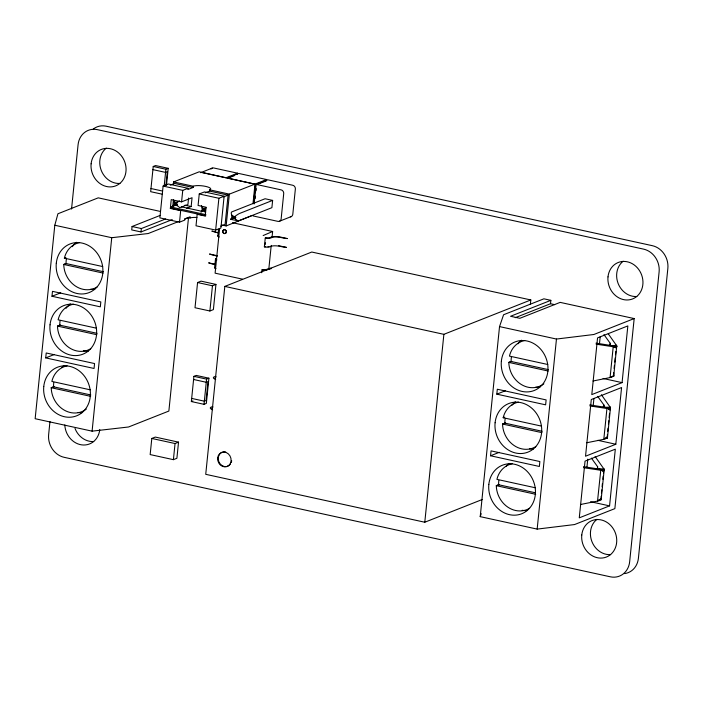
<?xml version="1.0" encoding="UTF-8"?>
<svg xmlns="http://www.w3.org/2000/svg" width="703" height="703" viewBox="0 0 703 703"><rect width="100%" height="100%" fill="white"/><g stroke="black" fill="none" stroke-linecap="round" stroke-linejoin="round"><path stroke-width="1.05" d="M600.265 499.464L601.162 499.684L604.211 469.384L595.125 456.493M606.54 437.705L607.436 437.925L610.485 407.635L601.399 394.743M612.814 375.956L613.71 376.175L616.759 345.876L608.297 333.863M583.604 467.68L601.996 470.465L602.515 471.019A6.547 2.504 9.1 0 0 603.71 470.448A6.547 1.09 14.1 0 0 604.158 470.202L604.211 469.384M589.879 405.93L608.271 408.707L608.789 409.26A6.547 2.504 9.1 0 0 609.976 408.698A6.547 1.09 14.1 0 0 610.432 408.443L610.485 407.635M596.153 344.171L614.545 346.957L615.063 347.51A6.547 2.504 9.1 0 0 616.25 346.939A6.547 1.09 14.1 0 0 616.707 346.693L616.759 345.876M160.249 211.41L98.227 197.842L57.927 213.774L54.799 225.25L35.15 418.707L92.093 431.159L128.57 426.985L168.869 411.053L188.518 217.596L184.485 219.187M45.721 357.897L46.222 352.976L94.562 363.556L94.061 368.469L45.721 357.897L54.456 354.444M51.978 296.262L52.479 291.35L100.828 301.93L100.327 306.842L51.978 296.262L60.722 292.808M49.966 421.528L48.639 434.603A19.596 17.197 68.4 0 0 64.149 457.319L610.318 576.803A19.596 17.197 68.4 0 0 629.668 561.715L659.115 271.85A19.596 17.197 68.4 0 0 643.605 249.134L97.427 129.651A19.596 17.197 68.4 0 0 78.077 144.739L71.548 209.037M92.093 431.159L111.742 237.711L148.219 233.528L178.439 221.577M160.275 215.364L132.059 226.515L131.716 229.916L141.013 231.955L172.244 219.608M141.013 231.955L141.356 228.554L165.539 218.993M166.514 185.126L168.219 168.325L155.556 165.556L153.228 166.47L150.662 191.682L162.279 194.221M173.377 184.045L173.588 181.928L193.228 186.225L193.105 187.49L187.859 189.555L187.991 188.299L168.351 184.001L163.105 186.075L159.88 217.877L179.52 222.174L184.757 220.101L184.889 218.844L190.126 216.77L189.995 218.027L187.929 217.578M164.186 186.049L165.89 169.247L168.219 168.325M165.934 185.355L167.314 171.708L165.574 172.393L152.903 169.625M179.52 222.174L180.68 210.68L170.337 208.422L171.233 199.599L181.576 201.858L192.06 197.719L191.163 206.541L186.4 208.422M174.107 205.847L171.049 207.06L170.934 208.193L205.786 215.821M177.024 204.573L172.78 206.155L173.395 200.083M172.78 206.155L174.862 204.186L174.985 202.921L173.588 200.083M151.804 438.452L150.161 454.577L173.404 459.665L176.901 458.286L178.536 442.152L155.293 437.073L151.804 438.452L175.047 443.531L178.536 442.152M188.58 198.061L187.921 204.538L179.731 207.693L176.022 204.441L176.145 203.176L179.476 200.83M181.576 201.858L182.745 190.372L187.991 188.299M199.248 193.975L198.079 205.469L206.102 207.227L205.206 216.049L197.183 214.292L196.014 225.786L215.654 230.083L220.9 228.009L224.125 196.207L204.485 191.91L199.248 193.975L218.888 198.272L224.125 196.207M173.404 459.665L175.047 443.531M200.979 212.227L202.745 210.285L202.877 209.028L201.374 205.619M205.592 212.543L203.914 210.54L204.037 209.283L206.076 207.789M197.578 282.536L195.012 307.738L209.889 310.99L213.387 309.61L215.944 284.407L201.067 281.147L197.578 282.536L212.447 285.787L215.944 284.407M205.232 192.824L209.599 191.093L209.731 189.836A9.271 2.258 5.8 0 0 205.619 186.392A9.271 2.258 5.8 0 0 193.228 186.225M191.357 401.554L193.914 376.351L196.242 375.428L208.914 378.196L206.348 403.408L204.019 404.322L191.357 401.554L192.903 400.938M215.654 230.083L218.888 198.272M209.889 310.99L212.447 285.787M214.6 267.825L215.496 259.003M217.825 236.067L218.519 229.204M242.456 279.153L215.109 273.168L219.608 228.642M204.019 404.322L206.577 379.119L208.914 378.196M209.599 191.093L228.08 195.135L225.109 224.424L220.733 226.146M222.007 225.03L226.138 225.935L229.371 194.133L266.63 179.546L266.499 180.803L258.449 183.984M530.378 304.32L530.818 299.953L311.772 252.034L224.819 286.402L205.733 474.314L424.788 522.232L482.416 499.446M231.841 214.854L232.719 216.348L232.025 217.798L231.217 212.939L231.595 211.981L265.075 198.747L272.632 200.399L271.894 207.675L238.405 220.909L230.54 219.292L231.498 218.238M237.447 174.449L237.57 173.193L213.756 167.982A3.269 2.865 68.4 0 0 211.076 169.001M235.47 219.108L234.363 217.702L235.118 216.225L235.47 219.108L238.071 220.953M252.992 203.703L254.978 184.151L199.213 171.796L173.588 181.928M253.581 203.431L255.435 185.179M254.152 203.958L256.138 184.406L267.79 179.801L292.773 185.267A3.269 2.865 68.4 0 1 295.357 189.054L292.8 214.257A3.269 2.865 68.4 0 1 290.339 216.832M255.286 198.316L255.505 196.172M256.05 190.803L256.27 188.659M261.736 272.729L262.034 269.794L262.614 269.565A3.919 0.958 5.8 0 0 266.586 269.416L268.432 268.695A6.529 1.591 5.8 0 1 271.253 268.256M278.537 245.69A6.529 1.591 5.8 0 1 279.486 245.874L286.455 247.403A16.327 3.981 5.8 0 1 280.181 246.384A6.538 1.591 5.8 0 0 271.34 246.235L269.601 246.929A3.919 0.958 5.8 0 1 264.363 246.858L265.259 238.036L265.848 237.807A3.919 0.958 5.8 0 0 269.82 237.658L271.657 236.929A6.529 1.591 5.8 0 1 280.383 237.052L287.351 238.581A16.327 3.981 5.8 0 1 281.077 237.561A6.538 1.591 5.8 0 0 272.237 237.412L270.497 238.106A3.919 0.958 5.8 0 1 265.259 238.036M262.421 271.525L262.614 269.565M265.145 244.662L265.347 242.702M268.827 268.933L271.226 245.4M272.087 236.841L272.632 231.489L232.473 222.702M424.788 522.232L443.874 334.329L530.818 299.953M550.853 300.339L510.554 316.271L519.851 318.31L560.15 302.378L634.176 318.564L614.87 508.62L574.571 524.552L537.162 529.104L480.219 516.643L499.525 326.596L503.585 314.751L543.885 298.819L550.853 300.339L550.511 303.74L515.246 317.686M490.553 455.781L491.054 450.869L539.86 461.546L539.368 466.458L490.553 455.781L499.288 452.328M496.819 394.155L497.32 389.234L546.126 399.91L545.625 404.831L496.819 394.155L505.554 390.701M537.162 529.104L556.46 339.048L593.877 334.496L634.176 318.564M586.891 467.671L587.761 459.147M593.147 406.044L593.93 398.452M599.404 344.417L600.204 336.702M597.418 468.91L597.638 466.766L591.416 458.128M603.692 407.151L603.912 405.016L597.691 396.378M609.967 345.401L610.186 343.257L603.965 334.619M580.458 504.517L597.532 501.081L600.766 470.166L599.325 469.112L583.464 466.66M586.733 442.758L603.807 439.322L606.935 408.54M593.007 381.008L610.081 377.573L613.209 346.79M597.532 501.081L599.571 500A6.547 0.65 2.8 0 0 600.722 499.868A6.547 2.056 -2.9 0 0 601.214 499.183L600.344 498.682M602.515 471.019L602.568 470.5L600.766 470.166M606.619 436.923L607.489 437.433A6.547 2.056 -2.9 0 1 606.988 438.11A6.547 0.65 2.8 0 1 605.845 438.25L603.807 439.322M608.789 409.26L608.842 408.751L605.599 407.362L589.738 404.91M610.081 377.573L612.12 376.492A6.547 0.65 2.8 0 0 613.262 376.36A6.547 2.056 -2.9 0 0 613.754 375.674L613.71 376.175M615.063 347.51L615.116 346.992L611.874 345.604L596.012 343.152M604.158 470.202L603.297 469.692L603.376 468.901L596.293 469.27M610.432 408.443L609.563 407.933L609.642 407.151L605.599 407.362L609.984 408.698M616.707 346.693L615.837 346.184L615.916 345.401L611.874 345.604L616.25 346.939M601.127 496.239L601.162 499.684M601.452 493.067L601.777 489.886M602.093 486.713L602.418 483.532M602.849 479.297L603.174 476.124M603.49 472.943L603.921 468.708M607.401 434.489L607.436 437.925M607.726 431.308L608.042 428.136M608.473 423.9L608.798 420.719M609.123 417.547L609.554 413.311M609.87 410.13L610.195 406.958M613.675 372.731L613.693 376.087M614.106 368.495L614.422 365.323M614.747 362.142L615.178 357.906M615.503 354.734L615.828 351.553M616.144 348.38L616.469 345.199M609.563 505.879L615.318 449.164L585.037 461.142L579.272 517.847L609.563 505.879L590.546 501.722M615.819 444.252L621.575 387.538L591.293 399.515L585.537 456.221L615.819 444.252L597.858 440.324M622.076 382.625L627.841 325.911L597.559 337.879L591.794 394.594L622.076 382.625L603.06 378.46M480.219 516.643L481.23 513.682M611.469 377.221L612.12 376.492M605.195 438.971L605.845 438.25M598.921 500.729L599.571 500M235.813 215.716L239.143 213.633L272.632 200.399M263.15 235.549L272.632 231.489M609.176 345.428L610.389 344.488L610.186 343.257M602.902 407.178L604.114 406.246L603.912 405.016M226.138 225.935L251.779 215.654M200.61 172.692L212.253 168.087M170.258 185.17L174.625 183.448L193.105 187.49M237.57 173.193L225.927 177.797L202.104 172.587A3.269 2.865 68.4 0 0 201.339 172.525M229.398 177.631L234.433 175.645M170.337 208.422L172.244 207.666M102.717 266.56L64.377 258.168L65.933 257.553M223.712 196.866L228.08 195.135M103.341 271.701L66.064 263.546L63.736 264.469A24.166 21.204 68.4 0 0 75.23 285.919A24.166 21.204 68.4 0 0 97.032 287.07M235.927 217.253L230.628 219.327M279.416 221.269L291.068 216.665M97.084 333.327L59.808 325.173L57.479 326.095A24.166 21.204 68.4 0 0 68.964 347.546A24.166 21.204 68.4 0 0 90.775 348.697M264.363 246.858L264.952 246.621A3.919 0.958 5.8 0 0 265.743 246.709M90.819 394.963L53.542 386.808L51.214 387.722A24.166 21.204 68.4 0 0 63.683 409.796A24.166 21.204 68.4 0 0 86.284 409.111M548.41 369.637L511.134 361.483L508.805 362.405A24.166 21.204 68.4 0 0 521.266 384.479A24.166 21.204 68.4 0 0 543.867 383.794M541.521 426.123L503.181 417.731L504.736 417.116M542.145 431.273L504.868 423.118L502.54 424.032A24.166 21.204 68.4 0 0 514.034 445.482A24.166 21.204 68.4 0 0 535.835 446.633M534.825 492.662L498.612 484.745L496.283 485.668A24.166 21.204 68.4 0 0 507.777 507.109A24.166 21.204 68.4 0 0 529.579 508.26M66.653 263.484L63.736 264.469L103.139 273.089M60.396 325.111L57.479 326.095L96.882 334.716M54.131 386.738L51.214 387.722L90.625 396.343M511.722 361.421L508.805 362.405L548.208 371.026M505.457 423.048L502.54 424.032L541.951 432.653M499.2 484.675L496.283 485.668L535.686 494.288M595.564 469.226L597.409 468.514L597.638 466.766M610.195 377.291L612.067 377.01M597.655 500.791L599.518 500.518M174.511 202.174L177.49 202.174M202.402 208.273L205.381 208.273M173.738 205.1L176.55 205.171M201.629 211.208L204.441 211.269M614.545 346.957L615.116 346.992M608.271 408.707L608.842 408.751M601.996 470.465L602.568 470.5M605.204 437.96L606.988 438.11M598.93 499.71L600.722 499.868M611.874 345.604L615.837 346.184M605.599 407.362L609.563 407.933M603.297 469.692L599.325 469.112L603.71 470.448M266.63 179.546L238.739 173.448L227.087 178.052L254.978 184.151M256.138 184.406L281.13 189.872A3.269 2.865 68.4 0 1 283.713 193.659L281.147 218.861A3.269 2.865 68.4 0 1 277.922 221.375L252.939 215.909M153.228 166.47L165.89 169.247M209.731 189.836L229.371 194.133M163.105 186.075L182.745 190.372M150.987 188.527L162.595 191.067M174.985 202.921L176.145 203.176M184.959 205.179L191.163 206.541M202.877 209.028L204.037 209.283M232.719 216.348L234.468 216.726L232.245 215.593M174.862 204.186L176.022 204.441M202.745 210.285L203.914 210.54M234.363 217.702L232.623 217.324L234.899 218.431M181.462 206.831L201.524 211.225M171.049 207.06L205.9 214.679M550.511 303.74L554.641 304.645M215.839 231.955L211.849 231.076A16.327 3.981 5.8 0 0 216.963 232.552A6.538 1.591 5.8 0 1 217.948 232.79M132.059 226.515L141.356 228.554M54.799 225.25L111.742 237.711M215.601 264.363L208.624 262.834A16.327 3.981 5.8 0 0 213.738 264.31A6.538 1.591 5.8 0 1 215.505 264.785M499.525 326.596L556.46 339.048M224.819 286.402L443.874 334.329M547.786 364.497L509.447 356.105A24.166 21.204 68.4 0 1 524.693 340.507M96.46 328.187L58.112 319.795A24.166 21.204 68.4 0 1 73.367 304.197M193.914 376.351L206.577 379.119M193.597 379.497L206.26 382.274L208.009 381.58L206.084 400.482L204.345 401.176L191.673 398.408M90.195 389.814L51.855 381.421A24.166 21.204 68.4 0 1 67.11 365.832M535.264 487.75L496.924 479.358A24.166 21.204 68.4 0 1 512.179 463.769M615.916 345.401L616.751 346.201M609.642 407.151L610.476 407.951M603.376 468.901L604.211 469.709M204.696 208.782L205.012 211.946M176.804 202.675L177.121 205.847M201.998 207.534L202.148 210.768M174.107 201.436L174.256 204.661M99.756 429.559A19.596 17.197 68.4 0 1 81.776 444.885A19.596 17.197 68.4 0 1 64.808 424.937M93.279 129.036A19.596 17.197 68.4 0 1 106.162 126.197L652.34 245.681A19.596 17.197 68.4 0 1 667.85 268.397L638.403 558.261A19.596 17.197 68.4 0 1 624.528 573.604M119.932 183.43A19.596 17.197 68.4 0 1 101.223 170.337A19.596 17.197 68.4 0 1 106.311 148.122M610.599 554.614A19.596 17.197 68.4 0 1 591.891 541.512A19.596 17.197 68.4 0 1 596.979 519.297M636.821 296.508A19.596 17.197 68.4 0 1 618.104 283.406A19.596 17.197 68.4 0 1 623.192 261.191M93.71 441.537A19.596 17.197 68.4 0 1 75.001 428.435M226.296 230.962A1.96 1.722 68.4 0 1 224.652 233.493A1.96 1.722 68.4 0 1 223.123 230.575A1.96 1.722 68.4 0 1 226.058 230.514M88.464 350.964A26.125 22.927 68.4 0 1 83.367 350.709M66.073 308.301A26.125 22.927 68.4 0 1 70.3 303.889M94.72 289.337A26.125 22.927 68.4 0 1 90.652 289.232M72.33 246.674A26.125 22.927 68.4 0 1 76.557 242.263M82.207 412.599A26.125 22.927 68.4 0 1 78.13 412.485M61.776 367.555A26.125 22.927 68.4 0 1 64.035 365.516M533.533 448.901A26.125 22.927 68.4 0 1 529.456 448.795M511.758 405.42A26.125 22.927 68.4 0 1 515.361 401.826M527.268 510.536A26.125 22.927 68.4 0 1 522.18 510.273M506.151 466.256A26.125 22.927 68.4 0 1 509.104 463.453M539.79 387.274A26.125 22.927 68.4 0 1 535.721 387.168M518.014 343.785A26.125 22.927 68.4 0 1 521.626 340.199M230.399 464.138A7.54 6.617 68.4 0 1 218.782 461.59A7.54 6.617 68.4 0 1 225.698 451.95M231.665 460.693A7.54 6.617 68.4 0 1 231.243 462.53M189.995 218.027A9.271 2.258 5.8 0 1 196.91 217.464M511.134 361.483A24.166 21.204 68.4 0 1 511.38 357.247M503.181 417.731A24.166 21.204 68.4 0 1 518.436 402.142M504.868 423.118A24.166 21.204 68.4 0 1 505.123 418.874M498.612 484.745A24.166 21.204 68.4 0 1 498.866 480.5M64.377 258.168A24.166 21.204 68.4 0 1 79.632 242.57M66.064 263.546A24.166 21.204 68.4 0 1 66.319 259.31M59.808 325.173A24.166 21.204 68.4 0 1 60.054 320.937M53.542 386.808A24.166 21.204 68.4 0 1 53.797 382.564M219.239 236.955A3.919 0.958 5.8 0 1 218.238 235.69M217.069 256.217A6.538 1.591 5.8 0 0 214.635 255.488A16.327 3.981 5.8 0 1 209.52 254.02L216.498 255.541A6.529 1.591 5.8 0 1 217.368 255.751M216.911 259.89A3.919 0.958 5.8 0 1 215.909 258.625M216.014 268.713A3.919 0.958 5.8 0 1 215.013 267.448M269.012 269.179A6.538 1.591 5.8 0 1 269.539 269.012M270.189 268.88A6.538 1.591 5.8 0 1 270.963 268.792M267.272 269.864A3.919 0.958 5.8 0 1 262.034 269.794M268.924 246.481A3.919 0.958 5.8 0 1 267.931 246.691M212.622 409.717A9.341 2.276 5.8 0 1 212.824 406.624M215.487 378.504A7.54 1.837 5.8 0 1 215.9 377.133M212.411 408.751A7.54 1.837 5.8 0 1 212.824 407.38M215.698 379.471A9.341 2.276 5.8 0 1 215.9 376.377M607.998 276.894A19.596 17.197 68.4 0 0 632.48 298.986A19.596 17.197 68.4 0 0 635.811 266.244A19.596 17.197 68.4 0 0 607.998 276.894M581.776 535.001A19.596 17.197 68.4 0 0 606.267 557.092A19.596 17.197 68.4 0 0 609.589 524.35A19.596 17.197 68.4 0 0 581.776 535.001M91.109 163.825A19.596 17.197 68.4 0 0 115.591 185.917A19.596 17.197 68.4 0 0 118.921 153.175A19.596 17.197 68.4 0 0 91.109 163.825M222.658 231.313A1.96 1.722 68.4 0 0 225.109 233.519A1.96 1.722 68.4 0 0 225.443 230.25A1.96 1.722 68.4 0 0 222.658 231.313M50.036 324.821A26.125 22.927 68.4 0 0 82.673 354.277A26.125 22.927 68.4 0 0 87.11 310.621A26.125 22.927 68.4 0 0 50.036 324.821M56.293 263.194A26.125 22.927 68.4 0 0 88.938 292.65A26.125 22.927 68.4 0 0 93.367 248.994A26.125 22.927 68.4 0 0 56.293 263.194M43.771 386.457A26.125 22.927 68.4 0 0 76.416 415.912A26.125 22.927 68.4 0 0 80.854 372.247A26.125 22.927 68.4 0 0 43.771 386.457M495.097 422.767A26.125 22.927 68.4 0 0 527.742 452.214A26.125 22.927 68.4 0 0 532.18 408.557A26.125 22.927 68.4 0 0 495.097 422.767M488.84 484.393A26.125 22.927 68.4 0 0 521.485 513.849A26.125 22.927 68.4 0 0 525.914 470.184A26.125 22.927 68.4 0 0 488.84 484.393M501.362 361.131A26.125 22.927 68.4 0 0 534.008 390.587A26.125 22.927 68.4 0 0 538.436 346.93A26.125 22.927 68.4 0 0 501.362 361.131M217.666 457.987A7.54 6.617 68.4 0 0 227.087 466.493A7.54 6.617 68.4 0 0 228.37 453.892A7.54 6.617 68.4 0 0 217.666 457.987"/></g></svg>
